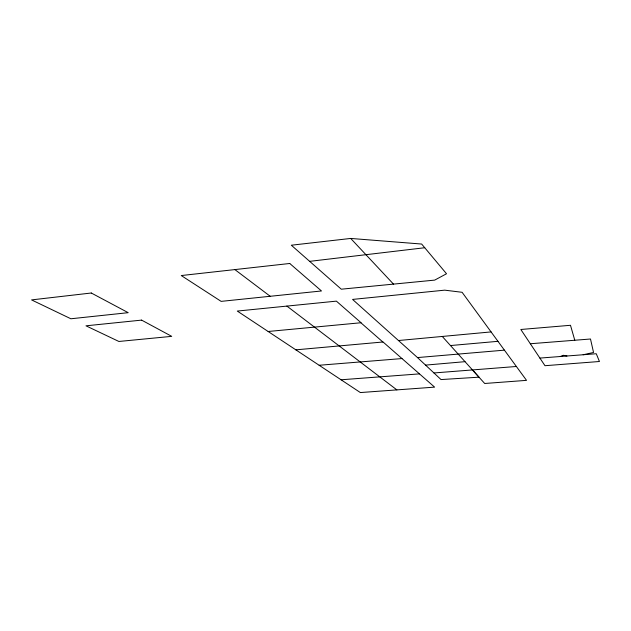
<?xml version="1.0" encoding="UTF-8"?>
<svg xmlns="http://www.w3.org/2000/svg" width="631" height="631" viewBox="0 0 631 631"><rect width="100%" height="100%" fill="white"/><g stroke="black" fill="none" stroke-linecap="round" stroke-linejoin="round"><path stroke-width="0.95" d="M560.32 356.507L563.373 355.3L566.946 356.002M583.162 354.748L593.542 352.469L590.498 339.005L530.34 343.745M309.655 261.352L424.742 247.738L446.527 273.759L434.712 280.109L341.292 289.195L291.325 245.214L350.702 238.439L421.658 244.047L424.742 247.738M268.136 331.488L361.066 322.741L336.394 301.137L237.295 311.067L360.364 392.561L434.609 387.126L383.049 341.986L295.844 349.842M398.469 340.527L491.084 331.914M450.479 345.551L497.962 341.324L526.53 380.359L484.695 383.482L442.268 336.449M425.562 365.112L465.015 361.673M497.962 341.324L462.097 292.295L444.729 290.157L352.571 299.417L417.501 357.572L504.429 350.15M319.144 365.262L401.986 358.566M417.501 357.572L433.954 372.96L516.379 366.485M539.899 358.085L596.271 353.739L599.45 361.5L544.979 365.704L520.827 329.485L570.487 325.288L574.786 340.243M341.063 379.783L419.481 373.875M234.874 269.587L270.21 296.286M286.892 306.098L396.875 389.887M360.869 322.756L382.859 342.002M433.954 372.96L441.022 379.57L479 377.18L472.469 369.932M350.702 238.439L393.492 284.116M91.29 293.005L31.55 299.899L70.885 318.773L128.211 312.676L91.29 293.005M289.747 263.482L181.263 275.55L221.142 301.373L321.479 290.97L289.747 263.482M141.604 320.114L85.966 325.817L118.896 341.466L171.727 336.355L141.604 320.114"/></g></svg>
